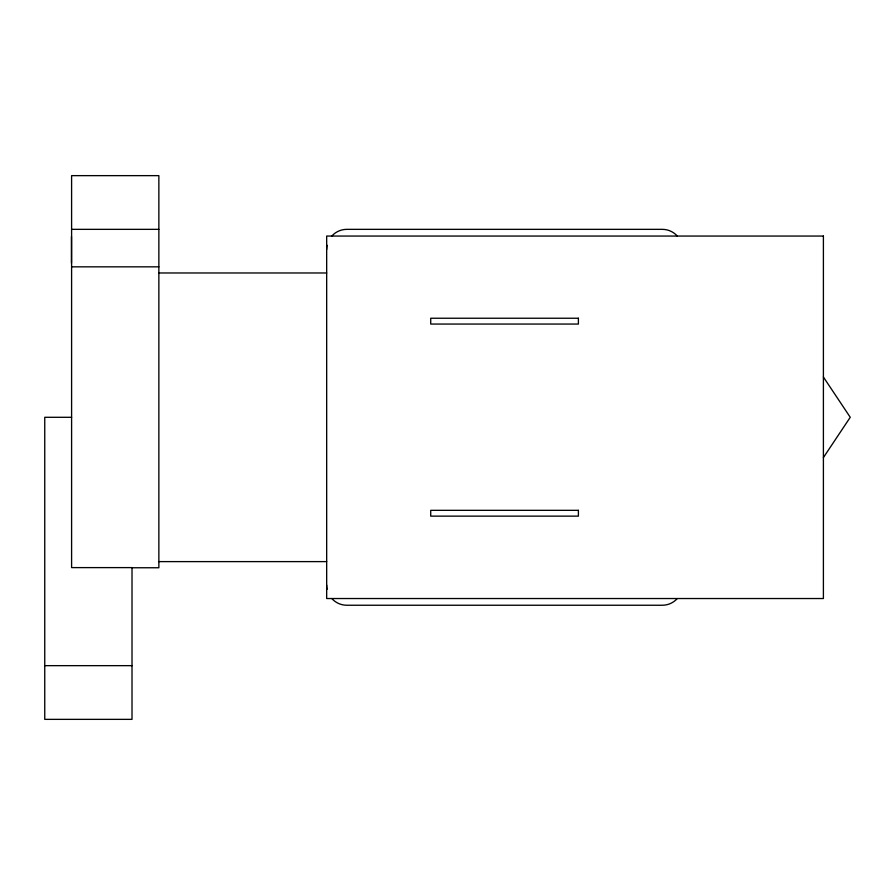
<?xml version="1.0" encoding="UTF-8"?>
<svg xmlns="http://www.w3.org/2000/svg" width="895" height="895" viewBox="0 0 895 895"><rect width="100%" height="100%" fill="white"/><g stroke="black" fill="none" stroke-linecap="round" stroke-linejoin="round"><path stroke-width="1.34" d="M823.4 457.569L850.25 417.294L823.4 377.019M71.6 229.344L158.862 229.344M71.6 266.833L158.862 266.833M158.862 272.975L326.675 272.975M71.6 417.294L44.75 417.294L44.75 719.356L132.012 719.356L132.012 567.609L71.6 567.609L71.6 175.644L158.862 175.644L158.862 567.754L132.012 567.754M158.862 561.612L326.675 561.612M44.75 665.656L132.012 665.656M71.466 236.571L71.466 263.164M326.675 249.481A20.137 20.137 0 0 1 327.111 245.297M331.844 236.011A20.137 20.137 0 0 1 346.812 229.344L662.3 229.344A20.137 20.137 0 0 1 677.269 236.011M331.844 598.576A20.137 20.137 0 0 0 346.812 605.244L662.3 605.244A20.137 20.137 0 0 0 677.269 598.576M327.111 589.29A20.137 20.137 0 0 1 326.675 585.106M823.4 236.056L326.675 236.056L326.675 598.531L823.4 598.531L823.4 236.056M578.394 318.24L430.719 318.24L430.719 324.057L578.394 324.057L578.394 318.24M578.394 510.329L430.719 510.329L430.719 516.135L578.394 516.135L578.394 510.329"/></g></svg>
